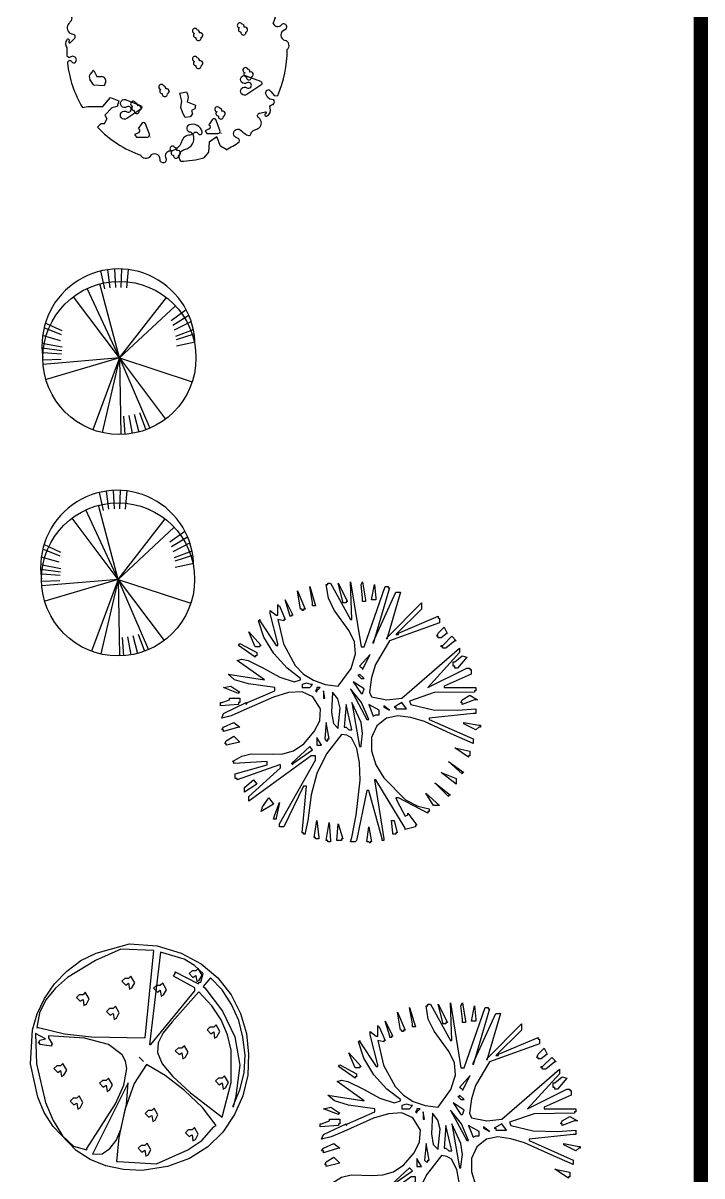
# Model space of a CAD drawing. Extents: x 1035948 to 1665131, y -158296 to 142149.
# Drawn here: x 1505806 to 1512649, y 8583 to 20201 of the extents above; entities that cross this region are included whole.
import ezdxf

# ---------------------------------------------------------------- set-up
doc = ezdxf.new("R2010")
doc.units = 0
doc.header["$LTSCALE"] = 200
doc.header["$MEASUREMENT"] = 0
for name, color, linetype in [('TXT', 3, 'CONTINUOUS'), ('桂花', 7, 'CONTINUOUS'), ('紫薇', 7, 'CONTINUOUS'), ('青枫', 7, 'CONTINUOUS'), ('青桐', 7, 'CONTINUOUS')]:
    doc.layers.add(name, color=color, linetype=linetype)
doc.styles.add('DIM_FONT', font='SIMPLEX.shx', dxfattribs={"width": 0.8})
doc.styles.add('HZ', font='simplex.shx', dxfattribs={"bigfont": 'hztxt.shx'})
doc.styles.add('HZTXT', font='COMPLEX', dxfattribs={"width": 0.75, "bigfont": 'HZTXT'})

# ---------------------------------------------------------------- blocks, each defined once
blk = doc.blocks.new('ZW13')
at = {"layer": '紫薇', "color": 3}
for p, q in [((243, 1809), (253, 1845)), ((274, 1753), (243, 1809)), ((250, 1705), (274, 1753)), ((422, 1828), (324, 1670)), ((-1033, 1582), (-1063, 1618)), ((-1046, 1548), (-1033, 1582)), ((-924, 1578), (-990, 1515)), ((-822, 1560), (-924, 1578)), ((274, 1655), (250, 1705)), ((324, 1670), (274, 1655)), ((-990, 1515), (-1046, 1548)), ((1517, 686), (1559, 736)), ((1568, 611), (1517, 686)), ((1532, 513), (1568, 611)), ((1559, 736), (1590, 717)), ((1590, 717), (1631, 741)), ((-1329, -883), (-1200, -731)), ((-1200, -731), (-1060, -788)), ((-35, -659), (75, -637)), ((-4, -790), (-35, -659)), ((75, -637), (95, -676)), ((105, -728), (84, -803)), ((95, -676), (105, -728)), ((1404, -656), (1418, -610)), ((1436, -724), (1404, -656)), ((1418, -610), (1460, -598)), ((1474, -759), (1436, -724)), ((1460, -598), (1497, -635)), ((1540, -768), (1474, -759)), ((1497, -635), (1551, -696)), ((1551, -696), (1600, -704)), ((-1674, -896), (-1580, -884)), ((-1580, -884), (-1329, -883)), ((-1180, -902), (-1297, -1025)), ((-1091, -884), (-1180, -902)), ((-1060, -788), (-1091, -884)), ((-17, -900), (-4, -790)), ((13, -991), (-17, -900)), ((84, -803), (229, -858)), ((216, -923), (158, -948)), ((158, -948), (179, -1005)), ((229, -858), (216, -923)), ((-1302, -1175), (-1261, -1091)), ((-1297, -1025), (-1261, -1091)), ((52, -1068), (13, -991)), ((137, -1054), (52, -1068)), ((179, -1005), (137, -1054)), ((-1364, -1174), (-1421, -1230)), ((-1302, -1175), (-1364, -1174)), ((-728, -1322), (-797, -1354)), ((-797, -1354), (-767, -1396)), ((-675, -1166), (-736, -1251)), ((-736, -1251), (-725, -1257)), ((-546, -1346), (-611, -1174)), ((-767, -1396), (-581, -1396)), ((-767, -1396), (-767, -1396))]:
    blk.add_line(p, q, dxfattribs=at)
at = {"layer": '紫薇', "color": 6}
for p, q in [((1075, 1145), (1086, 1208)), ((-1538, -337), (-1485, -277)), ((-1481, -278), (-1431, -379)), ((-1431, -379), (-1353, -379)), ((-1482, -524), (-1546, -426)), ((-1307, -535), (-1482, -524)), ((-1285, -480), (-1307, -535)), ((509, -1103), (448, -1188)), ((638, -1283), (573, -1112)), ((456, -1259), (387, -1292)), ((387, -1292), (417, -1333)), ((417, -1333), (417, -1333)), ((417, -1333), (603, -1333)), ((448, -1188), (459, -1194))]:
    blk.add_line(p, q, dxfattribs=at)
at = {"layer": '紫薇', "color": 3}
for points in [[(996, 1554, 0.458896), (940, 1494, -1.384087), (802, 1522, 0.154486), (834, 1666, 0.399915), (802, 1694, 0.046838), (770, 1690, -0.59472)], [(-1754, 851, 0.458896), (-1685, 807, -1.384087), (-1689, 666, 0.154486), (-1836, 672, 0.399915), (-1858, 637, 0.046838), (-1848, 606, -0.59472)], [(1091, -370), (1320, -458, -0.607385), (1327, -523), (1091, -680, -1.869813), (1091, -566, 1.869813), (1091, -484, -1.869813), (1091, -370, -3.299345)], [(-928, -774), (-699, -862, -0.607385), (-692, -927), (-928, -1084, -1.869813), (-928, -969, 1.869813), (-928, -888, -1.869813), (-928, -774, -3.299345)], [(1200, -1282, 0.03423), (1256, -1262, 0.063985), (1294, -1239, 0.500016), (1289, -1073, -0.670073), (1307, -992, 0.019354), (1401, -973, -1.005451), (1407, -997, 1.082377), (1421, -1042, 0.409629), (1480, -903, -0.56295), (1521, -849, 0.100146), (1533, -848, 0.066196)], [(-21, -1800, -0.54974), (57, -1596, 0.452185), (192, -1364, -0.925414), (266, -1332, 0.875639), (338, -1307, 0.465482), (118, -1191, 0.808244), (139, -1309, -0.987341), (138, -1363, 0.341272), (-9, -1474, -0.323697), (-201, -1629, 0.546166), (-271, -1751, -1.29929), (-368, -1773, 0.756879), (-537, -1718, -0.622428), (-692, -1698, -1.164409)], [(961, -1481, 0.458896), (923, -1408, -1.384087), (997, -1288, 0.154486), (1121, -1367, 0.399915), (1158, -1347, 0.046838), (1165, -1315, -0.59472)]]:
    blk.add_lwpolyline(points, format="xyb", dxfattribs=at)
for points in [[(-1627, 1070), (-1512, 1066), (-1383, 963), (-1319, 1100), (-1392, 1256), (-1373, 1376)], [(1189, 1391), (1165, 1279), (1086, 1208)], [(1075, 1145), (1165, 1083), (1331, 1128), (1446, 1088)], [(741, -1606), (644, -1546), (583, -1392), (459, -1479), (445, -1650), (369, -1744)]]:
    blk.add_lwpolyline(points, dxfattribs=at)
for centre, radius, start, end in [((-795, 1744), 51.7, 27.9173, 237.5825), ((-668, 1812), 92.2, 207.9173, 356.4026), ((-489, 1800), 86.7, 48.8054, 176.4026), ((-84, 49), 1850, 80.2804, 100.8372), ((-84, 49), 1850, 62.488, 74.1006), ((-84, 49), 1850, 121.957, 134.1734), ((-868, 1630), 83.4, 303.0151, 57.5825), ((-84, 49), 1850, 62.488, 63.9699), ((-84, 49), 1850, 46.511, 54.4587), ((-84, 49), 1850, 146.511, 154.4587), ((-84, 49), 1850, 21.957, 34.1734), ((-84, 49), 1850, 162.488, 163.9699), ((-1825, 437), 104, 158.5919, 264.8551), ((-1761, 412), 173, 143.9475, 158.5919), ((-1546, 256), 438, 136.1057, 143.9475), ((1609, 546), 83.4, 203.0151, 317.5825), ((1753, 318), 92.2, 107.9173, 256.4026), ((1709, 455), 51.7, 287.9173, 137.5825), ((-1848, 175), 108, 142.4288, 217.9242), ((-1915, 227), 23.2, 313.3673, 142.4288), ((-1890, 200), 12.7, 133.3673, 313.9902), ((-1021, -700), 1238, 129.5553, 133.9902), ((-1838, 289), 44.5, 309.5553, 84.8551), ((1711, 144), 86.7, 308.8054, 76.4026), ((-84, 49), 1850, 178.1396, 182.3727), ((-84, 49), 1850, 336.1791, 0.8372), ((-1808, 85), 168, 222.2525, 236.3782), ((-2163, -40), 263, 335.2731, 339.249), ((-84, 49), 1850, 186.1791, 210.7411), ((-1884, -145), 34.6, 31.2858, 159.249), ((-1891, -39), 18, 236.3782, 309.7518), ((-1838, -103), 64.9, 20.3451, 129.7518), ((-1819, -106), 41.5, 211.2858, 313.2681), ((-1826, -99), 51.6, 313.2681, 20.3451), ((1525, -778), 18, 26.3782, 33.1764), ((1391, -844), 168, 12.2525, 26.3782), ((1760, -913), 263, 125.2731, 127.4492), ((-84, 49), 1850, 330.9986, 332.3727), ((-645, -1187), 36.8, 20.6116, 144.353), ((-84, 49), 1850, 223.7489, 250.8372), ((-743, -1289), 36.8, 294.914, 60.505), ((-581, -1359), 36.8, 270, 20.6116), ((-84, 49), 1850, 312.488, 313.9699), ((-531, -1393), 2.21, 270, 20.6116), ((-160, -1589), 42.9, 25.545, 262.4723), ((-84, 49), 1850, 296.511, 304.4587), ((-142, -1658), 42.9, 138.3085, 269.9924), ((-100, -1709), 42.9, 169.0267, 9.3228), ((-127, -1613), 42.9, 349.4417, 82.4723), ((-70, -1661), 42.9, 286.5981, 110.4312), ((-84, 49), 1850, 271.957, 284.1734)]:
    blk.add_arc(centre, radius, start, end, dxfattribs=at)
at = {"layer": '紫薇', "color": 6}
for centre, radius, start, end in [((405, 1047), 42.9, 25.545, 262.4723), ((423, 978), 42.9, 138.3085, 269.9924), ((438, 1023), 42.9, 349.4417, 82.4723), ((496, 975), 42.9, 286.5981, 110.4312), ((466, 927), 42.9, 169.0267, 9.3228), ((1160, 859), 42.9, 25.545, 262.4723), ((1178, 790), 42.9, 138.3085, 269.9924), ((1193, 835), 42.9, 349.4417, 82.4723), ((1250, 787), 42.9, 286.5981, 110.4312), ((1220, 739), 42.9, 169.0267, 9.3228), ((217, 388), 42.9, 25.545, 262.4723), ((250, 364), 42.9, 349.4417, 82.4723), ((971, 482), 42.9, 25.545, 262.4723), ((989, 413), 42.9, 138.3085, 269.9924), ((1004, 458), 42.9, 349.4417, 82.4723), ((1061, 410), 42.9, 286.5981, 110.4312), ((235, 319), 42.9, 138.3085, 269.9924), ((277, 268), 42.9, 169.0267, 9.3228), ((307, 316), 42.9, 286.5981, 110.4312), ((1031, 362), 42.9, 169.0267, 9.3228), ((217, -82), 42.9, 25.545, 262.4723), ((235, -152), 42.9, 138.3085, 269.9924), ((250, -106), 42.9, 349.4417, 82.4723), ((307, -155), 42.9, 286.5981, 110.4312), ((-1484, -386), 73.6, 137.9903, 212.6767), ((-1483, -279), 2.21, 26.4023, 137.9903), ((-1353, -452), 73.6, 338.152, 90), ((277, -203), 42.9, 169.0267, 9.3228), ((1065, -271), 42.9, 25.545, 262.4723), ((1083, -340), 42.9, 138.3085, 269.9924), ((1125, -391), 42.9, 169.0267, 9.3228), ((1098, -295), 42.9, 349.4417, 82.4723), ((1156, -343), 42.9, 286.5981, 110.4312), ((-349, -553), 42.9, 25.545, 262.4723), ((-316, -577), 42.9, 349.4417, 82.4723), ((-331, -622), 42.9, 138.3085, 269.9924), ((-289, -673), 42.9, 169.0267, 9.3228), ((-258, -625), 42.9, 286.5981, 110.4312), ((-820, -836), 42.9, 25.545, 262.4723), ((-802, -905), 42.9, 138.3085, 269.9924), ((-760, -956), 42.9, 169.0267, 9.3228), ((-787, -860), 42.9, 349.4417, 82.4723), ((-730, -908), 42.9, 286.5981, 110.4312), ((594, -930), 42.9, 25.545, 262.4723), ((627, -954), 42.9, 349.4417, 82.4723), ((684, -1002), 42.9, 286.5981, 110.4312), ((539, -1125), 36.8, 20.6116, 144.353), ((612, -999), 42.9, 138.3085, 269.9924), ((654, -1050), 42.9, 169.0267, 9.3228), ((441, -1226), 36.8, 294.914, 60.505), ((603, -1296), 36.8, 270, 20.6116), ((653, -1331), 2.21, 270, 20.6116)]:
    blk.add_arc(centre, radius, start, end, dxfattribs=at)
at = {"layer": '紫薇', "color": 6, "style": 'HZTXT', "oblique": -180, "text_generation_flag": 4, "width": 0.75, "flags": 9}
for tag in ['YSIZE', 'XSIZE']:
    blk.add_attdef(tag, (-67, 18), '', height=0.433, rotation=180, dxfattribs=at)
blk = doc.blocks.new('ZW34')
at = {"layer": '青枫', "color": 2}
for p, q in [((-325, 1495), (-411, 1898)), ((-200, 1519), (-254, 1928)), ((-79, 1531), (-101, 1942)), ((47, 1531), (58, 1943)), ((169, 1520), (211, 1929)), ((5, -50), (-434, 1608)), ((5, -50), (-1027, 1320)), ((5, -50), (-715, 1507)), ((5, -50), (1057, 1305)), ((5, -50), (1263, 1117)), ((1162, 788), (1500, 1032)), ((1205, 687), (1561, 906)), ((-1296, 470), (-1684, 625)), ((-1278, 554), (-1655, 731)), ((1241, 577), (1613, 766)), ((1271, 438), (1662, 588)), ((-1276, 189), (-1730, 273)), ((-1315, 333), (-1716, 450)), ((1280, 223), (1698, 312)), ((1281, 363), (1679, 491)), ((-1288, 113), (-1729, 169)), ((-1295, 36), (-1706, 63)), ((-1297, -86), (-1709, -98)), ((5, -50), (-1704, -194)), ((5, -50), (-1639, -535)), ((5, -50), (-594, -1656)), ((5, -50), (-379, -1721)), ((5, -50), (684, -1625)), ((5, -50), (38, -1764)), ((5, -50), (1040, -1417)), ((5, -50), (1634, -586)), ((452, -1274), (593, -1661)), ((98, -1350), (127, -1760)), ((219, -1335), (287, -1741)), ((336, -1310), (440, -1709))]:
    blk.add_line(p, q, dxfattribs=at)
at = {"layer": '青枫', "color": 3}
blk.add_circle((5, -50), 1715, dxfattribs=at)
blk.add_arc((-15, 229), 1715, 359.5941, 188.9438, dxfattribs=at)
at = {"layer": '青枫', "style": 'DIM_FONT', "width": 0.8, "flags": 9}
for tag, p, height, rotation in [('XSIZE', (-75, -170), 0.35, 91.8763), ('YSIZE', (-75, -170), 0.35, 91.8763), ('XSIZE', (5, -50), 1.72, 127.9355), ('YSIZE', (16, -5), 1, 18.0893), ('XSIZE', (16, -5), 1, 18.0893)]:
    blk.add_attdef(tag, p, '', height=height, rotation=rotation, dxfattribs=at)
at = {"layer": '青枫', "style": 'HZ', "flags": 9}
for tag in ['XSIZE', 'YSIZE']:
    blk.add_attdef(tag, (-51, -53), '', height=1.72, rotation=127.9355, dxfattribs=at)
blk = doc.blocks.new('ZW09')
at = {"layer": '青桐', "color": 3, "linetype": 'Continuous'}
for p, q in [((-386, 2131), (-356, 2131)), ((-348, 1902), (-386, 2131)), ((-356, 2154), (-310, 2154)), ((-356, 2131), (-356, 2154)), ((-310, 2154), (26, 1544)), ((-104, 1849), (-181, 2154)), ((-181, 2154), (-28, 1849)), ((26, 2177), (201, 1087)), ((48, 1544), (26, 2177)), ((201, 2131), (224, 2177)), ((224, 1902), (201, 2131)), ((224, 2177), (277, 1872)), ((376, 1872), (429, 2131)), ((429, 2131), (452, 1902)), ((-813, 1719), (-866, 2024)), ((-866, 2024), (-737, 1719)), ((-615, 1826), (-661, 2101)), ((-661, 2101), (-562, 1773)), ((254, 1087), (605, 2101)), ((681, 2078), (407, 1140)), ((407, 1163), (788, 2002)), ((605, 2101), (658, 2101)), ((864, 2002), (635, 1216)), ((658, 2101), (658, 2078)), ((658, 2078), (681, 2078)), ((788, 2002), (864, 2002)), ((-1194, 1796), (-1194, 1773)), ((-1194, 1643), (-1194, 1796)), ((-1194, 1773), (-1171, 1773)), ((-1171, 1773), (-1072, 1544)), ((-996, 1620), (-1072, 1872)), ((-1072, 1872), (-943, 1620)), ((-615, 1773), (-615, 1826)), ((-562, 1773), (-615, 1773)), ((-249, 1704), (-348, 1902)), ((-104, 1826), (-104, 1849)), ((-51, 1826), (-104, 1826)), ((-51, 1849), (-51, 1826)), ((-28, 1849), (-51, 1849)), ((224, 1849), (224, 1902)), ((277, 1849), (224, 1849)), ((277, 1872), (277, 1849)), ((452, 1872), (376, 1872)), ((452, 1902), (452, 1872)), ((635, 1239), (1215, 1826)), ((1215, 1826), (1215, 1719)), ((-1324, 1697), (-1225, 1620)), ((-1324, 1643), (-1324, 1697)), ((-1194, 1140), (-1324, 1643)), ((-1225, 1620), (-1194, 1620)), ((-1194, 1620), (-1194, 1643)), ((-996, 1598), (-996, 1620)), ((-966, 1598), (-996, 1598)), ((-966, 1620), (-966, 1598)), ((-943, 1620), (-966, 1620)), ((-790, 1719), (-813, 1719)), ((-790, 1697), (-790, 1719)), ((-767, 1697), (-790, 1697)), ((-767, 1719), (-767, 1697)), ((-737, 1719), (-767, 1719)), ((2, 1354), (-249, 1704)), ((1215, 1719), (788, 1293)), ((833, 1316), (1497, 1598)), ((1497, 1598), (1497, 1567)), ((1497, 1567), (1520, 1567)), ((1520, 1567), (1520, 1491)), ((-1522, 1521), (-1499, 1544)), ((-1431, 1247), (-1522, 1521)), ((-1499, 1544), (-1499, 1521)), ((-1499, 1521), (-1225, 1110)), ((-1194, 1544), (-1103, 1133)), ((-1095, 1521), (-1194, 1544)), ((-1095, 1544), (-1095, 1521)), ((-1072, 1544), (-1095, 1544)), ((26, 1544), (48, 1544)), ((1520, 1491), (681, 1186)), ((1497, 1316), (1596, 1415)), ((1596, 1415), (1649, 1316)), ((-1576, 1087), (-1682, 1338)), ((-1682, 1338), (-1476, 1110)), ((-1263, 972), (-1431, 1247)), ((94, 1171), (2, 1354)), ((109, 965), (94, 1171)), ((407, 1140), (407, 1163)), ((681, 1186), (445, 789)), ((635, 1216), (635, 1239)), ((788, 1293), (833, 1293)), ((833, 1293), (833, 1316)), ((1474, 1262), (1497, 1316)), ((1497, 1262), (1474, 1262)), ((1497, 1239), (1497, 1262)), ((1550, 1239), (1497, 1239)), ((1649, 1316), (1550, 1239)), ((1573, 1110), (1725, 1262)), ((1779, 1186), (1626, 1064)), ((1725, 1262), (1802, 1186)), ((1802, 1186), (1779, 1186)), ((-1858, 1110), (-1834, 1140)), ((-1576, 911), (-1858, 1110)), ((-1834, 1140), (-1552, 988)), ((-1499, 1087), (-1576, 1087)), ((-1552, 988), (-1552, 934)), ((-1499, 1110), (-1499, 1087)), ((-1476, 1110), (-1499, 1110)), ((-1042, 728), (-1263, 972)), ((-1225, 1110), (-1194, 1110)), ((-1194, 1110), (-1194, 1140)), ((-1103, 1133), (-904, 774)), ((201, 1087), (254, 1087)), ((887, 225), (1855, 1064)), ((1855, 988), (1321, 401)), ((1550, 1110), (1573, 1110)), ((1550, 1087), (1550, 1110)), ((1573, 1087), (1550, 1087)), ((1573, 1064), (1573, 1087)), ((1626, 1064), (1573, 1064)), ((1855, 1064), (1855, 988)), ((-1880, 858), (-1804, 881)), ((-1423, 530), (-1880, 858)), ((-1804, 881), (-1697, 858)), ((-1697, 858), (-1438, 728)), ((-1576, 934), (-1576, 911)), ((-1552, 934), (-1576, 934)), ((33, 721), (109, 965)), ((353, 957), (178, 759)), ((224, 706), (353, 957)), ((445, 789), (376, 569)), ((1748, 835), (1779, 835)), ((1748, 759), (1748, 835)), ((1779, 835), (1901, 934)), ((1977, 911), (1824, 728)), ((1901, 934), (1977, 911)), ((-2033, 629), (-1423, 530)), ((-1926, 530), (-2033, 629)), ((-1438, 728), (-1164, 576)), ((-813, 553), (-1042, 728)), ((-904, 774), (-767, 629)), ((-767, 629), (-600, 523)), ((-181, 424), (33, 721)), ((147, 607), (201, 553)), ((178, 607), (147, 607)), ((178, 759), (224, 728)), ((254, 553), (178, 629)), ((178, 629), (178, 607)), ((224, 728), (224, 706)), ((1321, 401), (1977, 728)), ((2053, 629), (1596, 424)), ((1779, 759), (1748, 759)), ((1779, 728), (1779, 759)), ((1824, 728), (1779, 728)), ((1977, 728), (2030, 728)), ((2030, 728), (2030, 706)), ((2030, 706), (2053, 706)), ((2053, 706), (2053, 629)), ((-2109, 401), (-1987, 424)), ((-1858, 302), (-2109, 401)), ((-1987, 424), (-1834, 324)), ((-1690, 462), (-1926, 530)), ((-1248, 401), (-1690, 462)), ((-1248, 347), (-1248, 401)), ((-1164, 576), (-920, 500)), ((-920, 500), (-813, 530)), ((-813, 530), (-813, 553)), ((-714, 477), (-790, 454)), ((-790, 454), (-790, 401)), ((-790, 401), (-661, 401)), ((-638, 454), (-714, 477)), ((-661, 401), (-615, 454)), ((-615, 454), (-638, 454)), ((-600, 523), (-401, 454)), ((-485, 401), (-539, 401)), ((-539, 347), (-485, 401)), ((-539, 401), (-539, 378)), ((-401, 454), (-181, 424)), ((254, 378), (71, 500)), ((71, 500), (201, 302)), ((201, 553), (254, 553)), ((376, 569), (346, 324)), ((1596, 424), (1596, 401)), ((1596, 401), (1802, 401)), ((1802, 401), (2106, 401)), ((2106, 401), (2129, 401)), ((2129, 401), (2129, 347)), ((-2140, 149), (-2010, 195)), ((-2010, 195), (-2010, 225)), ((-2010, 225), (-1834, 225)), ((-1858, 324), (-1858, 302)), ((-1834, 324), (-1858, 324)), ((-1834, 225), (-1834, 149)), ((-1270, 241), (-1766, 20)), ((-1705, 149), (-1248, 347)), ((-1019, 317), (-1270, 241)), ((-790, 332), (-1019, 317)), ((-607, 248), (-790, 332)), ((-478, 42), (-607, 248)), ((-539, 378), (-562, 347)), ((-562, 347), (-539, 324)), ((-539, 324), (-539, 347)), ((-409, 225), (-432, 347)), ((-432, 347), (-432, 248)), ((-432, 248), (-432, 225)), ((-432, 225), (-409, 225)), ((-280, 324), (-295, -19)), ((-188, 210), (-280, 324)), ((-150, 58), (-188, 210)), ((208, 149), (26, 378)), ((26, 378), (300, -133)), ((201, 302), (224, 302)), ((224, 302), (254, 378)), ((346, 324), (376, 248)), ((376, 248), (635, 195)), ((635, 195), (887, 225)), ((1428, 317), (1016, 172)), ((2106, 324), (1428, 317)), ((1878, 149), (1901, 195)), ((1901, 195), (2030, 271)), ((2106, 195), (1901, 119)), ((2030, 271), (2160, 195)), ((2106, 347), (2106, 324)), ((2129, 347), (2106, 347)), ((2160, 195), (2106, 195)), ((-2162, 149), (-2140, 149)), ((-2162, 96), (-2162, 149)), ((-1858, 119), (-2162, 96)), ((-2109, -34), (-1728, 149)), ((-1766, 20), (-1979, -72)), ((-1858, 149), (-1858, 119)), ((-1834, 149), (-1858, 149)), ((-1728, 119), (-1705, 149)), ((-1728, 149), (-1728, 119)), ((-493, -156), (-478, 42)), ((-181, -262), (-150, 58)), ((-51, 119), (-81, -262)), ((48, -308), (-51, 119)), ((201, -186), (48, 149)), ((48, 149), (178, -590)), ((330, -133), (208, 149)), ((506, 20), (330, 119)), ((330, 119), (407, -79)), ((506, -57), (506, 20)), ((681, 20), (582, 96)), ((582, 96), (582, 73)), ((582, 73), (681, 20)), ((887, 149), (757, 73)), ((757, 73), (788, 73)), ((788, 73), (788, 42)), ((788, 42), (963, 42)), ((963, 42), (887, 149)), ((1016, 172), (1039, 119)), ((1039, 119), (1413, 27)), ((1413, 27), (1824, 20)), ((1824, 20), (2129, 42)), ((1901, 149), (1878, 149)), ((1901, 119), (1901, 149)), ((2129, 42), (2129, -34)), ((-2140, -110), (-2109, -34)), ((-1979, -72), (-2140, -110)), ((-2109, -262), (-1934, -186)), ((-1934, -186), (-1834, -262)), ((-584, -339), (-493, -156)), ((-386, -186), (-409, -461)), ((-333, -461), (-386, -186)), ((-295, -19), (-264, -202)), ((224, -369), (201, -186)), ((300, -133), (330, -133)), ((407, -79), (452, -57)), ((452, -57), (506, -57)), ((628, -110), (467, -240)), ((818, -72), (628, -110)), ((1039, -103), (818, -72)), ((1268, -171), (1039, -103)), ((1718, -377), (1268, -171)), ((2084, -34), (1344, -110)), ((1344, -110), (1344, -133)), ((1344, -133), (2084, -461)), ((1931, -209), (1931, -186)), ((1931, -186), (2183, -232)), ((2129, -34), (2084, -34)), ((-2140, -308), (-2109, -262)), ((-2109, -308), (-2140, -308)), ((-1858, -262), (-2109, -339)), ((-2109, -339), (-2109, -308)), ((-1834, -262), (-1858, -262)), ((-760, -544), (-584, -339)), ((-127, -385), (-379, -712)), ((-264, -202), (-181, -285)), ((-181, -285), (-181, -262)), ((-36, -400), (-127, -385)), ((-81, -262), (-51, -262)), ((-51, -262), (-5, -308)), ((-5, -308), (48, -308)), ((201, -568), (224, -369)), ((467, -240), (376, -438)), ((2084, -537), (1718, -377)), ((2129, -308), (1931, -209)), ((2183, -262), (2129, -308)), ((2183, -232), (2206, -232)), ((2206, -262), (2183, -262)), ((2206, -232), (2206, -262)), ((-2086, -537), (-2063, -491)), ((-2063, -537), (-2086, -537)), ((-2063, -491), (-1934, -415)), ((-1834, -514), (-2063, -568)), ((-2063, -568), (-2063, -537)), ((-1934, -415), (-1834, -514)), ((-935, -659), (-760, -544)), ((-463, -568), (-539, -438)), ((-539, -438), (-539, -537)), ((-539, -537), (-539, -568)), ((-539, -568), (-463, -568)), ((-409, -461), (-386, -491)), ((-386, -491), (-356, -491)), ((-356, -461), (-333, -461)), ((-356, -491), (-356, -461)), ((41, -445), (-36, -400)), ((132, -621), (41, -445)), ((201, -590), (201, -568)), ((376, -438), (376, -659)), ((2084, -461), (2084, -537)), ((-1957, -842), (-1804, -750)), ((-1804, -750), (-1644, -712)), ((-638, -743), (-1682, -1505)), ((-1644, -712), (-1293, -720)), ((-1293, -720), (-1111, -712)), ((-1111, -712), (-935, -659)), ((-661, -590), (-966, -872)), ((-943, -872), (-615, -644)), ((-615, -644), (-661, -590)), ((-562, -743), (-638, -743)), ((-562, -819), (-562, -743)), ((-379, -712), (-539, -1040)), ((178, -865), (132, -621)), ((178, -590), (201, -590)), ((376, -659), (452, -895)), ((2007, -766), (1779, -613)), ((1779, -613), (2030, -667)), ((2007, -743), (2007, -766)), ((2030, -743), (2007, -743)), ((2030, -667), (2030, -743)), ((-1934, -842), (-1957, -842)), ((-1934, -872), (-1934, -842)), ((-1377, -842), (-1934, -872)), ((-1911, -1048), (-1377, -895)), ((-1171, -895), (-1880, -1147)), ((-1682, -1429), (-1149, -949)), ((-1377, -895), (-1377, -842)), ((-1171, -1886), (-562, -819)), ((-1149, -895), (-1171, -895)), ((-1149, -949), (-1149, -895)), ((-966, -872), (-943, -895)), ((-943, -895), (-943, -872)), ((185, -1154), (178, -865)), ((452, -895), (582, -1116)), ((1901, -1048), (1672, -842)), ((1672, -842), (1931, -1025)), ((-1911, -1124), (-1911, -1048)), ((-1880, -1124), (-1911, -1124)), ((-1880, -1147), (-1880, -1124)), ((-1758, -1276), (-1606, -1147)), ((-1606, -1147), (-1552, -1223)), ((-539, -1040), (-638, -1398)), ((117, -1741), (185, -1154)), ((429, -1147), (582, -2138)), ((452, -1147), (429, -1147)), ((940, -1963), (452, -1147)), ((582, -1116), (948, -1482)), ((1802, -1223), (1550, -1025)), ((1550, -1025), (1802, -1124)), ((1802, -1124), (1802, -1223)), ((1901, -1025), (1901, -1048)), ((1931, -1025), (1901, -1025)), ((-1552, -1223), (-1758, -1353)), ((-1758, -1353), (-1758, -1276)), ((-767, -1253), (-1095, -1939)), ((-790, -2039), (-714, -1253)), ((-714, -1253), (-767, -1253)), ((300, -1330), (125, -2168)), ((330, -1330), (300, -1330)), ((559, -2138), (330, -1330)), ((1672, -1429), (1443, -1200)), ((1443, -1200), (1703, -1406)), ((-1682, -1505), (-1682, -1429)), ((-1453, -1604), (-1347, -1452)), ((-1347, -1452), (-1270, -1558)), ((-1248, -1734), (-1171, -1528)), ((-1171, -1528), (-1225, -1787)), ((-638, -1398), (-691, -1833)), ((788, -1452), (811, -1505)), ((833, -1452), (788, -1452)), ((811, -1505), (940, -1756)), ((1321, -1711), (833, -1452)), ((948, -1482), (1154, -1589)), ((1421, -1581), (1291, -1375)), ((1291, -1375), (1520, -1581)), ((1672, -1406), (1672, -1429)), ((1703, -1406), (1672, -1406)), ((-1270, -1558), (-1476, -1680)), ((-1476, -1680), (-1453, -1604)), ((-1270, -1810), (-1248, -1734)), ((48, -2115), (117, -1741)), ((940, -1756), (986, -1734)), ((986, -1711), (1138, -1909)), ((986, -1734), (986, -1711)), ((1154, -1589), (1344, -1635)), ((1321, -1680), (1321, -1711)), ((1344, -1680), (1321, -1680)), ((1344, -1635), (1344, -1680)), ((1520, -1581), (1421, -1581)), ((-1225, -1810), (-1270, -1810)), ((-1225, -1787), (-1225, -1810)), ((-1171, -1939), (-1171, -1886)), ((-691, -1833), (-737, -2039)), ((-584, -2115), (-539, -1833)), ((-539, -1833), (-508, -2115)), ((-386, -2168), (-333, -1863)), ((-333, -1863), (-310, -2168)), ((-203, -2168), (-181, -1886)), ((-181, -1886), (-104, -2138)), ((734, -2039), (711, -1833)), ((711, -1833), (757, -1833)), ((757, -1833), (811, -2039)), ((1115, -1909), (1115, -1939)), ((1138, -1909), (1115, -1909)), ((-1095, -1939), (-1171, -1939)), ((-767, -2039), (-790, -2039)), ((-767, -2062), (-767, -2039)), ((-737, -2062), (-767, -2062)), ((-737, -2039), (-737, -2062)), ((-562, -2115), (-584, -2115)), ((-562, -2138), (-562, -2115)), ((-508, -2115), (-508, -2138)), ((26, -2191), (48, -2115)), ((300, -2191), (330, -1939)), ((330, -1939), (376, -2191)), ((734, -2062), (734, -2039)), ((788, -2062), (734, -2062)), ((788, -2039), (788, -2062)), ((811, -2039), (788, -2039)), ((1115, -1939), (940, -1985)), ((940, -1985), (940, -1963)), ((-508, -2138), (-562, -2138)), ((-356, -2168), (-386, -2168)), ((-356, -2191), (-356, -2168)), ((-310, -2191), (-356, -2191)), ((-310, -2168), (-310, -2191)), ((-127, -2168), (-203, -2168)), ((-127, -2138), (-127, -2168)), ((-104, -2138), (-127, -2138)), ((102, -2191), (26, -2191)), ((125, -2168), (102, -2191)), ((330, -2191), (300, -2191)), ((353, -2214), (330, -2191)), ((353, -2191), (353, -2214)), ((376, -2191), (353, -2191)), ((559, -2168), (559, -2138)), ((582, -2168), (559, -2168)), ((582, -2138), (582, -2168))]:
    blk.add_line(p, q, dxfattribs=at)
blk = doc.blocks.new('ZW05')
at = {"layer": '桂花', "color": 3, "linetype": 'Continuous'}
for points in [[(-114, 1934), (376, 1896), (799, 1768), (1153, 1579), (1447, 1330), (1682, 1028), (1848, 703), (1953, 349), (1991, -21), (1976, -391), (1893, -753), (1742, -1085), (1538, -1395), (1274, -1659), (949, -1862), (557, -2006), (112, -2074), (-220, -2059), (-530, -1991), (-809, -1878), (-1058, -1719), (-1465, -1296), (-1624, -1047), (-1737, -776), (-1866, -187), (-1828, 409), (-1745, 696), (-1616, 968), (-1443, 1224), (-1224, 1451), (-975, 1639), (-703, 1768), (-114, 1934)], [(-266, 1836), (-718, 1639), (-1209, 1337), (-1420, 1149), (-1594, 945), (-1707, 711), (-1752, 455), (-1722, 455), (-1262, 341), (-786, 288), (165, 273), (316, 1813), (-266, 1836)], [(436, 1783), (240, 152), (263, 152), (1040, 1103), (1040, 1156), (663, 1360), (693, 1405), (693, 1436), (1093, 1232), (1115, 1232), (1115, 1254), (1146, 1254), (1191, 1405), (1033, 1549), (851, 1662), (436, 1783)], [(1319, 1330), (1191, 1179), (1221, 1156), (1531, 741), (1750, 288), (1840, -210), (1765, -753), (1719, -957), (1719, -934), (1840, -647), (1916, -346), (1931, -36), (1893, 281), (1818, 575), (1689, 862), (1523, 1119), (1319, 1330)], [(1115, 1081), (640, 553), (482, 356), (391, 183), (384, 9), (466, -187), (655, -413), (965, -700), (1523, -1130), (1682, -519), (1682, 54), (1621, 326), (1508, 590), (1342, 839), (1115, 1081)], [(-1775, 349), (-1760, -187), (-1601, -874), (-1465, -1191), (-1299, -1462), (-1103, -1643), (-869, -1712), (-869, -1689), (-364, -897), (-213, -564), (-160, -270), (-182, -142), (-243, -28), (-484, 152), (-907, 266), (-1548, 304), (-1548, 273), (-1473, 152), (-1495, 152), (-1495, 122), (-1699, 152), (-1699, 175), (-1722, 175), (-1699, 228), (-1601, 251), (-1775, 349)], [(187, -202), (-32, -534), (-198, -1002), (-303, -1493), (-341, -1915), (-318, -1915), (361, -1960), (919, -1712), (1168, -1545), (1380, -1304), (1417, -1281), (1176, -964), (859, -663), (519, -398), (187, -202)], [(59, -74), (134, -149), (59, -74)], [(-137, -526), (-771, -1787), (-598, -1780), (-462, -1689), (-348, -1545), (-266, -1349), (-167, -911), (-137, -526)]]:
    blk.add_lwpolyline(points, dxfattribs=at)
at = {"layer": '桂花', "color": 51, "linetype": 'ByBlock', "elevation": 4620}
for points in [[(1169, 1381), (1102, 1498), (1060, 1457), (993, 1457), (942, 1407), (1009, 1340), (1060, 1373), (1076, 1264), (1119, 1289)], [(-21, 1245), (-88, 1361), (-129, 1320), (-196, 1320), (-247, 1270), (-180, 1203), (-129, 1236), (-113, 1128), (-71, 1152)], [(540, 1122), (473, 1239), (431, 1197), (364, 1197), (313, 1147), (380, 1080), (431, 1113), (447, 1005), (490, 1029)], [(-828, 958), (-895, 1075), (-936, 1033), (-1003, 1033), (-1054, 983), (-987, 916), (-936, 949), (-920, 841), (-877, 865)], [(-294, 712), (-361, 829), (-403, 787), (-470, 787), (-521, 737), (-454, 670), (-403, 703), (-387, 595), (-344, 619)], [(1483, 384), (1416, 501), (1375, 459), (1308, 459), (1257, 409), (1324, 343), (1375, 375), (1391, 267), (1433, 291)], [(923, 15), (856, 132), (814, 90), (747, 90), (696, 41), (763, -26), (814, 6), (830, -102), (873, -78)], [(-1224, -299), (-1291, -182), (-1332, -224), (-1399, -224), (-1451, -274), (-1384, -341), (-1332, -308), (-1317, -416), (-1274, -392)], [(1634, -518), (1567, -401), (1525, -442), (1458, -442), (1407, -492), (1474, -559), (1525, -526), (1541, -635), (1584, -611)], [(-417, -559), (-484, -442), (-526, -483), (-593, -483), (-644, -533), (-577, -600), (-526, -567), (-510, -676), (-467, -652)], [(-937, -873), (-1004, -756), (-1045, -798), (-1112, -798), (-1164, -848), (-1097, -914), (-1045, -882), (-1030, -990), (-987, -966)], [(389, -1092), (322, -975), (281, -1016), (214, -1016), (163, -1066), (230, -1133), (281, -1100), (297, -1209), (339, -1184)], [(1100, -1433), (1033, -1317), (992, -1358), (925, -1358), (874, -1408), (941, -1475), (992, -1442), (1008, -1550), (1051, -1526)], [(266, -1707), (199, -1590), (158, -1631), (91, -1631), (40, -1681), (107, -1748), (158, -1715), (174, -1823), (216, -1799)]]:
    blk.add_lwpolyline(points, close=True, dxfattribs=at)

msp = doc.modelspace()

# ---------------------------------------------------------------- linework, layer by layer
at = {"layer": 'TXT', "ltscale": 20, "const_width": 288, "elevation": -27056.10778}
msp.add_lwpolyline([(1512710.09764, 103561.79359), (1512710.09764, 6647.99523), (1528442.90889, 6647.99523), (1528442.90889, -130473.89817), (1434938.01256, -130473.89817)], dxfattribs=at)

# ---------------------------------------------------------------- block references
at = {"layer": '桂花', "ltscale": 20, "xscale": 0.5700000000651926, "yscale": 0.569999999999709, "zscale": 0.57}
msp.add_blockref('ZW05', (1506943.47193, 9820.57436), dxfattribs=at)
at = {"layer": '紫薇', "ltscale": 20, "xscale": 0.6000000000931323, "yscale": 0.5999999999985448, "zscale": 0.6}
msp.add_blockref('ZW13', (1507407.79452, 19889.17394), dxfattribs=at)
at = {"layer": '青枫', "ltscale": 20, "xscale": 0.4499999999534339, "yscale": 0.4500000000007276, "zscale": 0.45}
for p in [(1506774.72553, 16848.6717), (1506761.31653, 14617.54363)]:
    msp.add_blockref('ZW34', p, dxfattribs=at)
at = {"layer": '青桐', "ltscale": 20, "xscale": 0.6000000000931323, "yscale": 0.5999999999985448, "zscale": 0.6}
for p in [(1509091.58687, 13263.86047), (1510099.11007, 9020.21348)]:
    msp.add_blockref('ZW09', p, dxfattribs=at)

doc.saveas('drawing.dxf')
